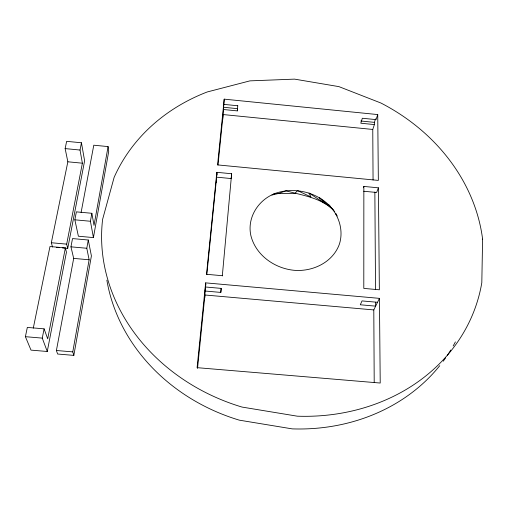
<?xml version="1.0" encoding="UTF-8"?>
<svg xmlns="http://www.w3.org/2000/svg" width="508" height="508" viewBox="0 0 508 508"><rect width="100%" height="100%" fill="white"/><g stroke="black" fill="none" stroke-linecap="round" stroke-linejoin="round"><path stroke-width="0.76" d="M363.855 186.43L363.798 288.398L379.355 289.795L378.416 187.827L363.855 186.43L363.385 187.763M204.749 297.955L205.657 282.867L379.438 298.361L380.219 383.038L197.091 367.665L205.657 282.867M216.821 172.32L216.491 177.152L231.178 178.556L231.642 173.742L216.821 172.32L206.521 274.295L222.39 275.717M216.364 182.347L216.579 179.273M222.72 119.685L224.212 99.149L377.736 114.573L378.346 180.404L217.57 164.903L224.212 99.149M205.562 287.096L205.169 291.033L220.809 292.418L221.171 288.481M222.314 275.895L231.642 173.742M223.456 109.506L237.299 110.89L237.496 108.668L223.685 107.29M237.299 110.89L237.782 105.74M220.809 292.418L221.209 288.392L205.41 286.988M205.562 285.439L205.721 283.889M216.713 174.942L216.859 173.469M205.721 285.521L205.88 283.947M206.832 274.504L216.662 176.93M197.536 368.408L204.927 294.996L373.799 309.924L379.438 298.361M216.973 175.33L217.132 173.749M218.008 165.068L223.095 114.554L372.77 129.451L374.396 124.574L374.383 122.358L375.564 118.808M73.838 355.39L72.777 351.885L89.129 259.785L86.792 248.266L88.278 240.011L72.523 238.576L70.942 246.831L73.685 258.394L56.401 350.501L57.62 354.025L73.838 355.39L91.402 255.899L88.278 240.011M108.083 146.59L94.024 225.412L91.859 213.29L76.378 211.855L74.847 219.818L78.391 236.22L93.428 237.592L108.712 151.441L108.083 146.59L93.783 145.205L81.109 212.433M93.428 237.592L90.418 221.259L91.859 213.29M65.38 247.91L47.701 338.855L44.101 328.847L27.33 327.412L25.4 336.683L31.007 350.12L47.263 351.485L66.44 252.171L65.38 247.91L49.981 246.52L33.287 328.143M62.408 247.936L67.729 248.418L84.614 160.846L81.451 142.773L66.643 141.338L65.138 148.596L67.85 161.798L51.327 242.741L52.521 247.047M67.729 248.418L66.681 244.132L82.385 163.189L80.023 150.038L81.451 142.773M47.263 351.485L42.266 338.118L44.101 328.847M377.736 114.573L376.053 119.621L362.331 118.243L360.794 123.222L374.396 124.574M378.416 187.827L376.638 192.475L363.728 191.243M273.564 193.986C292.862 186.525 315.849 191.465 330.264 206.337M271.888 195.047L278.835 193.408L285.979 190.779C302.381 195.459 320.529 197.504 333.28 210.052M25.4 336.683L42.266 338.118M56.401 350.501L72.777 351.885M377.52 302.292L362.026 300.914L360.293 304.781L375.641 306.146L375.615 302.184M51.327 242.741L66.681 244.132M70.942 246.831L86.792 248.266M56.325 247.39L59.366 247.663M73.685 258.394L89.129 259.785M74.847 219.818L90.418 221.259M67.85 161.798L82.385 163.189M65.138 148.596L80.023 150.038M223.831 104.369L237.788 105.772M360.801 120.999L374.383 122.358M332.676 209.175L319.551 197.783L325.545 203.905L308.972 192.97L310.896 196.952L297.542 190.589L295.002 193.383L275.012 193.554C258.267 199.746 246.812 217.856 250.895 235.668C255.778 255.168 274.485 268.326 293.935 270.281C312.661 271.964 333.051 262.338 339.496 243.846C343.776 229.921 338.728 214.814 328.6 204.73L334.753 211.684M336.569 214.509L335.521 213.398L337.268 216.008M374.86 192.081L375.526 289.509M372.77 129.451L373.062 180.016M373.799 309.924L374.205 382.435M455.39 341.903A184.829 162.687 13.8 0 1 453.155 345.98M450.767 350.031A184.829 162.687 13.8 0 1 447.351 355.352M445.548 357.981A184.829 162.687 13.8 0 1 443.205 361.22M439.763 365.671A184.829 162.687 13.8 0 1 292.189 428.873L239.37 420.173A184.829 162.687 13.8 0 1 106.871 280.213M482.6 239.103L481.813 282.67A192.43 167.335 13.6 0 1 297.301 416.185L242.075 407.079A192.43 167.335 13.6 0 1 102.616 219.342L114.129 177.362A192.43 167.335 13.6 0 1 207.22 91.967L249.923 80.867L294.57 79.127L338.938 86.633L380.886 103.01A192.43 167.335 13.6 0 1 482.6 239.103"/></g></svg>
